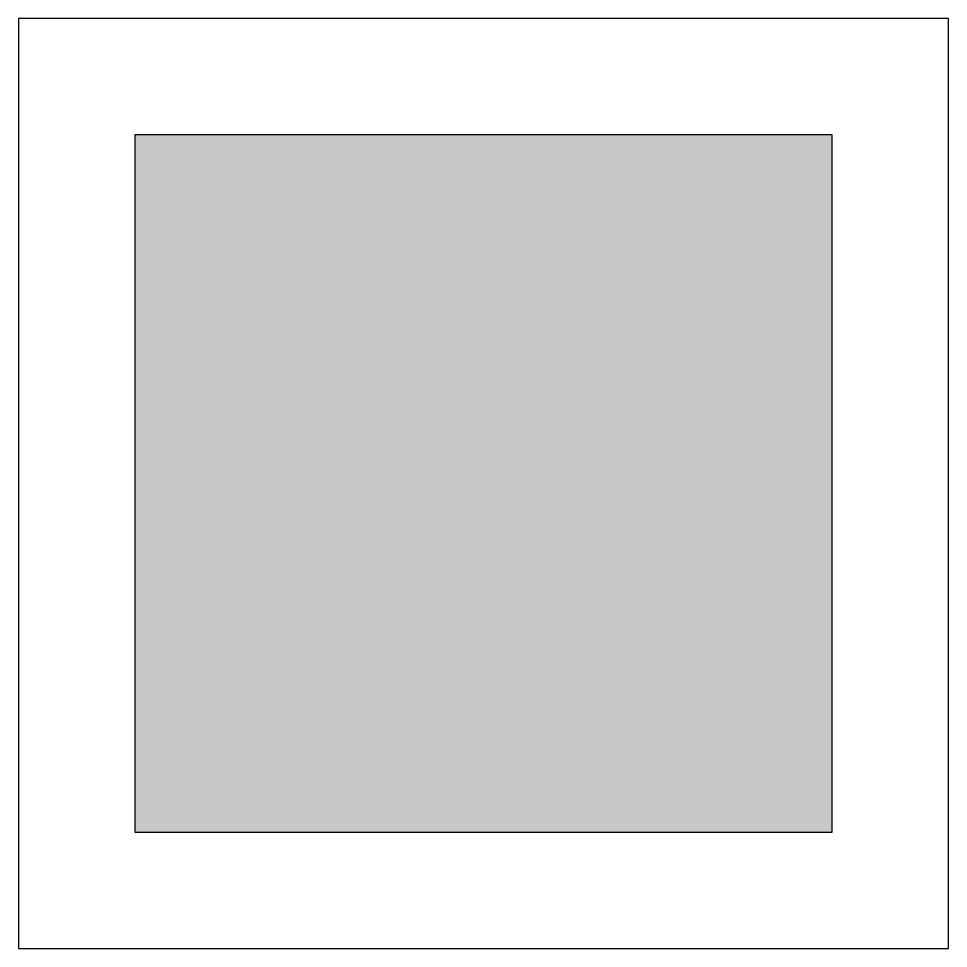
# Model space of a CAD drawing. Extents: x -2 to 2, y -2 to 2.
import ezdxf

# ---------------------------------------------------------------- set-up
doc = ezdxf.new("R2010")
doc.units = 0

msp = doc.modelspace()

# ---------------------------------------------------------------- hatches: boundary and pattern name
h = msp.add_hatch(color=256)
h.dxf.hatch_style = 1
h.paths.add_polyline_path([(-1.5, -1.5), (1.5, -1.5), (1.5, 1.5), (-1.5, 1.5)])

# ---------------------------------------------------------------- linework, layer by layer
for points in [[(-2, -2), (2, -2), (2, 2), (-2, 2)], [(-1.5, -1.5), (1.5, -1.5), (1.5, 1.5), (-1.5, 1.5)]]:
    msp.add_lwpolyline(points, close=True)

doc.saveas('drawing.dxf')
